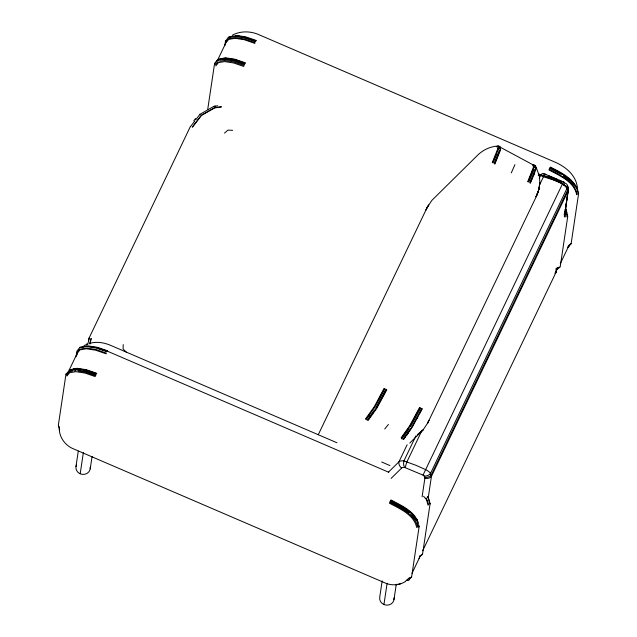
<?xml version="1.0" encoding="UTF-8"?>
<svg xmlns="http://www.w3.org/2000/svg" width="637" height="637" viewBox="0 0 637 637"><rect width="100%" height="100%" fill="white"/><g stroke="black" fill="none" stroke-linecap="round" stroke-linejoin="round"><path stroke-width="0.96" d="M123.204 344.585L123.1 348.988L126.381 352.245M539.332 176.226L539.889 182.755L539.037 189.157L536.028 196.809L538.472 190.718L537.373 194.309L427.674 423.072L428.94 420.261L427.897 422.689L423.048 429.951L409.79 443.034M58.341 425.245L66.009 373.911M76.026 356.903L76.894 351.098L80.023 347.213L86.696 346.114L96.227 347.563L107.167 351.345M77.029 354.96L77.316 353.017M75.962 466.563L78.263 451.147M80.182 473.809L83.351 452.62M90.223 468.904L92.094 456.387M207.766 109.094L214.573 63.573M224.773 45.737L225.498 40.887M382.16 580.92L379.716 597.291A7.23 6.696 8.5 0 0 386.683 605.166A7.23 6.696 8.5 0 0 394.024 597.888M383.936 604.545L387.105 583.349M393.977 599.64L396.286 584.225M422.1 496.812L424.895 478.156L424.178 476.014A1.608 0.581 25.6 0 0 423.024 475.122L404.734 467.47A8.353 3.026 25.6 0 0 401.668 468.004L391.086 478.451M411.621 576.875L419.146 526.504M428.207 498.007L431.432 476.404L430.501 473.426A6.776 2.452 25.6 0 0 425.62 469.636L416.335 465.448L403.922 460.925A13.528 4.897 25.6 0 0 398.961 461.785L388.379 472.232M422.538 554.198L430.071 503.827M555.09 273.369A6.919 2.5 25.6 0 0 555.934 272.501L556.515 268.575M564.294 216.532L568.108 191.004C565.337 181.019 548.799 179.467 540.606 175.517A13.528 4.897 25.6 0 0 538.456 175.438M556.547 269.188L556.109 272.134L422.689 550.726M564.47 216.166L568.284 190.638L567.352 187.66L565.505 185.709L562.471 183.862L553.187 179.682L542.246 175.438L538.488 175.167M556.706 268.703L556.205 271.895L555.297 272.612M564.923 213.713L568.244 188.719A4.65 4.053 -20.5 0 0 567.217 185.407M571.102 243.852L578.627 193.481M539.889 182.755L538.759 189.818L539.595 184.778M88.654 340.086L89.108 338.215M87.723 344.521L89.276 338.04M89.745 343.51L90.94 338.518M89.984 344.02L91.29 338.573M86.592 344.904L86.958 343.598M497.943 149.241L498.19 148.501M499.352 150.38L494.105 163.343M534.117 169.092L528.861 182.047M534.077 173.909L534.324 173.168M549.373 168.869L549.19 169.37C559.405 174.912 572.862 180.43 576.652 192.374M389.884 501.932L390.035 501.518L401.557 507.49L408.675 512.697M536.099 196.626L538.472 190.718M492.25 162.682L497.831 148.636L497.808 146.048C489.742 146.55 482.074 150.38 476.572 156.256L431.91 200.329L427.053 207.59L426.018 210.019L427.284 207.216L318.253 434.752M492.544 162.706L496.215 154.409M492.974 162.777L498.707 148.357L498.683 145.698L496.319 146.829M494.583 163.789L500.236 149.568L500.22 146.94L499.623 147.251M494.893 164.051L500.507 149.942L500.236 147.465M511.296 172.882L514.951 164.641M527.715 181.712L533.32 167.595L533.304 164.991L500.483 147.33M528.129 181.848L533.782 167.627L533.758 164.999L533.137 165.325M529.944 182.668L535.677 168.256L535.653 165.588L535.032 165.915M530.151 182.946L531.991 178.798M533.368 175.685L533.83 174.649M530.279 183.153L533.91 174.952L535.868 169.116L535.852 167.165M424.768 477.256A5.98 5.215 -20.5 0 0 431.233 474.971L568.085 189.205L567.511 187.182A4.65 3.838 -29.8 0 0 565.003 183.177L563.538 181.672L423.024 475.122M495.283 156.399L495.618 155.683M69.194 370.041L77.268 353.185L79.967 349.84L86.401 348.781L95.59 350.175L106.124 353.814M217.456 60.451L225.952 42.711L228.659 39.367L235.093 38.308L244.274 39.701L254.808 43.34M89.069 338.08L190.344 126.596M407.131 444.73L398.961 461.785A5.98 5.526 45.4 0 0 401.668 468.004M415.961 435.796L403.922 460.925A5.98 3.838 -83.4 0 0 404.734 467.47M539.316 178.217L541.028 174.729A4.65 2.986 -83.4 0 1 544.739 174.18L543.393 174.188M421.606 431.193L406.987 461.714A5.98 1.33 -69.5 0 0 405.506 467.669M539.372 185.287L544.07 175.509A4.65 1.035 -69.5 0 1 545.774 174.442L563.419 181.943M412.012 573.284L420.508 555.536L419.313 556.603M560.273 263.694L569.191 245.07M384.103 388.49L374.198 406.804L365.765 418.66M379.588 397.942L384.398 388.522M384.836 388.586L374.66 407.385L366.004 419.552M385.958 389.151L375.75 408.014M386.444 389.605L376.403 408.15L367.86 420.165M386.755 389.86L376.793 408.261L368.321 420.181M419.568 407.521L409.607 425.922L401.135 437.834M419.99 407.656L409.949 426.201L401.414 438.208M420.723 407.863L410.515 426.718M421.798 408.476L411.629 427.276L402.974 439.442M417.8 417.004L416.55 419.321M419.608 413.469L422.012 408.755M422.14 408.962L412.235 427.268L403.802 439.124M378.29 400.219L378.935 399.08M409.408 431.44L409.798 430.835M373.768 407.975L374.373 407.043M374.524 409.902L367.071 420.221M409.288 428.605L401.836 438.933M407.76 433.773L408.365 432.849M193.775 120.831L195.583 118.514M190.383 126.723L194.683 121.181M195.71 119.836L199.978 114.27M192.223 127.034L201.244 115.265L214.494 107.701L221.262 106.737M192.573 127.089L201.507 115.424L214.637 107.932L221.35 106.976M225.49 41.079L228.771 36.874L233.763 36.054M225.896 42.153L228.627 38.769L235.125 37.702L244.401 39.112L255.039 42.783M214.701 63.334L215.847 61.916M216.461 61.152L217.52 59.846L221.708 59.161M214.589 63.835L217.392 60.356L224.073 59.257L233.604 60.706L244.544 64.48M218.38 59.751L225.283 58.182L234.567 59.599L245.221 63.27M218.634 59.719L219.311 58.883L221.724 58.485M215.346 64.87L218.045 61.526M215.824 65.866L218.451 62.617L224.694 61.598L233.612 62.952L243.836 66.479M78.534 350.541L79.084 349.864M77.22 352.516L79.959 349.132L86.465 348.065L95.749 349.474L106.395 353.153M70.285 369.771L77.053 368.297L86.242 369.691L96.776 373.33M66.574 375.058L69.298 371.69L72.538 371.156M66.973 375.989L69.624 372.709L75.938 371.674L84.944 373.043L95.279 376.61M365.845 419.042L369.548 414.456M384.724 429.004L388.403 424.449M403.452 439.283L405.307 436.99M406.693 435.27L407.154 434.697M368.449 415.762L368.839 415.3M390.6 500.403L403.555 507.227M568.3 245.962L569.677 244.735M570.449 244.035L571.063 243.485M569.876 245.141L570.8 244.321M555.878 268.941L557.471 267.532M556.141 269.379L558.577 267.222M556.73 269.769L557.606 268.997M559.589 267.229L560.226 266.672L567.75 216.301L567.209 214.358M556.427 270.168L557.534 269.18M558.084 268.695L559.899 267.078M419.926 556.141L421.065 555.13M421.893 554.493L422.522 553.935M420.595 556.045L421.153 555.552M421.463 555.273L422.411 554.429M405.952 580.753L409.169 577.894M406.836 580.53L407.72 579.742M409.336 578.308L410.172 577.568M410.252 577.91L411.629 576.692M408.237 580.012L406.661 580.482M409.288 579.073L411.136 577.433L410.666 577.552M224.487 133.101L227.919 130.123L232.656 130.322M405.729 581.334C399.638 585.395 391.309 585.905 384.668 582.783L73.972 449.069C65.205 445.765 58.708 436.878 59.297 427.323M567.893 247.06L568.3 246.79M555.862 271.888L556.268 271.649A4.65 4.308 8.5 0 0 556.324 270.701M555.074 273.01L555.934 272.501M199.835 114.397L213.817 106.371L217.854 105.798M568.116 247.037L569.359 246.352M532.803 165.254L533.304 164.991M533.973 165.238L534.594 164.911L534.618 167.587M232.362 35.186C240.905 30.568 251.328 31.03 259.968 35.146L554.118 161.742C564.868 166.209 575.729 174.618 577.289 186.92M408.436 580.219L409.71 579.67M84.004 345.628L86.831 344.41M567.623 247.403L568.411 247.076M89.403 343.486C96.633 341.185 104.5 342.634 111.292 345.644L336.933 442.747M395.935 584.782L400.753 583.739M229.662 36.835L232.171 36.325M234.535 35.943L236.9 35.553L245.914 36.922L256.241 40.489M228.293 37.599L234.973 36.508L244.504 37.957L255.437 41.731M222.528 58.349L225.745 57.824L234.926 59.217L245.46 62.856M222.544 59.018L229.002 59.472M219.654 61.263L224.479 60.467L233.66 61.861L244.194 65.5M83.049 346.854L84.61 346.6M86.951 346.209L88.511 345.955L97.429 347.316L107.653 350.844M79.705 347.603L86.409 346.504L95.98 347.961L106.96 351.751M70.166 369.651L71.79 369.38M73.414 369.118L76.663 368.584L80.525 369.173M69.122 369.97L75.803 368.871L80.565 369.595M73.836 370.001L68.844 370.822L66.049 374.285L66.264 374.699M74.155 370.893L75.771 370.623M213.729 106.475L215.752 106.18M538.767 174.745C548.736 176.051 560.863 180.661 567.352 187.66L430.501 473.426A5.98 4.937 -29.8 0 1 424.178 476.014M538.313 175.533L540.606 175.517M238.445 36.118L240.762 36.468M243.071 36.819L255.986 40.832M235.419 35.783L244.919 37.225L255.811 40.983M230.204 59.655L233.787 60.204L244.767 63.987M81.305 369.285L85.939 369.993L96.577 373.664M82.953 369.962L96.267 374.094M75.492 369.731L84.992 371.172L95.884 374.93L95.622 375.695L85.016 372.032L78.08 370.981M545.407 174.57L545.813 174.689M96.856 347.539L107.39 351.17L388.745 472.256M548.441 175.748L557.216 179.387M381.69 462.008L389.916 465.551M558.96 180.175L561.579 181.354M550.392 167.077C560.098 172.062 571.445 177.349 576.565 187.453M550.137 167.42L563.689 174.936M549.962 167.571L561.492 173.543L570.975 180.486M549.588 168.319L561.157 174.307M548.959 169.928C559.604 175.677 573.969 181.593 576.724 194.691M390.927 499.918C401.238 505.523 415.037 511.137 418.366 523.495M390.417 500.69L401.987 506.678L411.51 513.645M389.772 502.282C400.482 508.063 414.934 514.019 417.705 527.189M389.43 503.198C399.885 508.844 413.994 514.656 416.702 527.524M568.323 178.328L570.633 180.016L576.987 187.358L577.807 190.288M563.538 176.051L570.68 181.282L576.708 188.178L578.324 193.951M404.328 507.793L411.295 512.889L414.966 517.093M565.123 209.35L566.532 211.946M427.435 496.637L428.438 497.792L429.513 501.622M427.316 497.115L428.319 498.269L429.943 504.058M426.042 497.999L427.507 500.849M423.565 496.255L426.472 499.591L428.04 505.165M416.192 518.494L417.171 519.617L417.912 522.252M413.015 515.373L417.538 520.548M411.048 514.433L417.06 521.305L418.668 527.062M59.114 428.924L59.687 429.951M59.4 427.642L58.373 425.62L58.922 426.989M59.114 427.483L59.464 428.367M536.155 167.324L539.149 175.422M578.062 191.211L578.595 193.115M576.493 186.721L577.003 188.536M576.907 193.306L577.21 194.365M565.815 208.633L566.309 210.393M566.524 211.15L566.914 212.543M565.839 209.247L566.325 210.974M566.635 212.312L567.145 214.12M565.815 210.935L567.432 216.699M564.923 212.615L566.11 216.851M564.119 214.016L564.995 217.161M429.649 502.107L430.055 503.564M427.73 501.669L428.597 504.759M418.756 524.904L419.154 526.313M499.83 146.207L499.854 148.875M563.92 182.485A1.608 0.581 25.6 0 0 563.331 182.142L564.486 183.042A1.608 0.581 25.6 0 0 564.159 182.676M538.56 174.227A4.65 4.3 45.4 0 1 539.539 174.188M567.957 187.366A4.65 4.308 8.5 0 1 568.443 190.152L431.432 476.404A5.98 5.542 8.5 0 1 424.895 478.156M562.296 184.228A6.776 2.452 25.6 0 1 567.177 188.026M90.263 467.152A7.23 6.696 8.5 0 1 81.99 474.334A7.23 6.696 8.5 0 1 76.488 464.891M419.25 557.901A6.919 2.5 25.6 0 1 418.995 558.426M427.793 206.404L427.411 206.977L428.757 204.995L427.793 206.404M423.048 429.951L417.585 434.641L423.048 429.951"/></g></svg>
